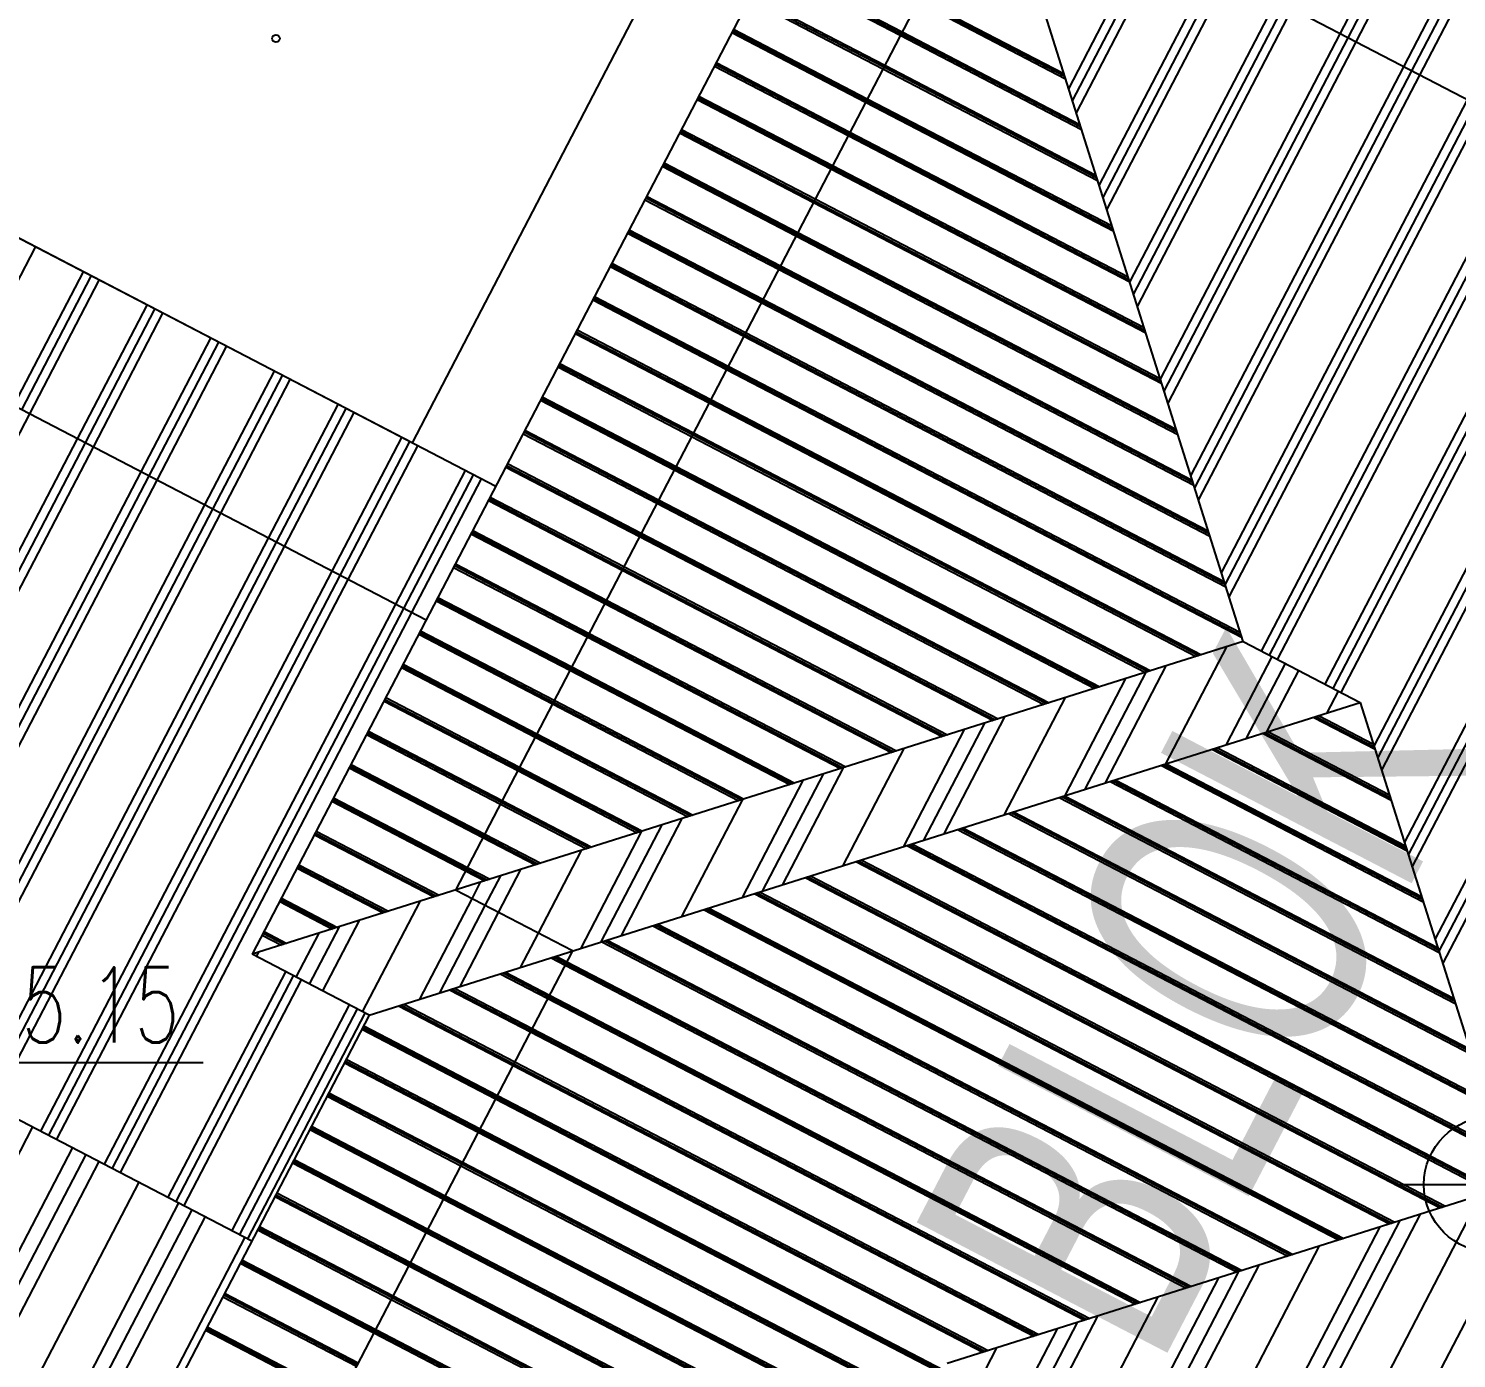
# Model space of a CAD drawing. Extents: x 3907.4 to 3911.57, y -3054.42 to -3053.7.
# Drawn here: x 3907.64938 to 3907.68727, y -3053.9799 to -3053.9446 of the extents above; entities that cross this region are included whole.
import ezdxf
from ezdxf.enums import TextEntityAlignment as Align

# ---------------------------------------------------------------- set-up
doc = ezdxf.new("R2010")
doc.units = 0
doc.header["$LTSCALE"] = 2
doc.header["$MEASUREMENT"] = 0
doc.linetypes.add('ACAD_ISO03W100', pattern=[30, 12, -18])
for name, color, linetype in [('AĞAÇ', 9, 'CONTINUOUS'), ('MB', 11, 'CONTINUOUS'), ('TERTUVAR', 2, 'CONTINUOUS'), ('TEXT', 11, 'CONTINUOUS'), ('ÇATI', 7, 'CONTINUOUS'), ('ÇATI TARAMA', 9, 'CONTINUOUS')]:
    doc.layers.add(name, color=color, linetype=linetype)
doc.styles.add('KAPı-PEN', font='simplex.shx', dxfattribs={"width": 0.7, "height": 10})
doc.styles.add('MAHAL', font='stylu.ttf', dxfattribs={"width": 0.7, "height": 20})

msp = doc.modelspace()

# ---------------------------------------------------------------- linework, layer by layer
at = {"layer": 'AĞAÇ'}
msp.add_circle((3907.655941769051, -3053.944864661483), 0.0001000721379802699, dxfattribs=at)
at = {"layer": 'MB', "linetype": 'ACAD_ISO03W100', "ltscale": 0.4}
for p, q in [((3907.675013466793, -3053.939968133464), (3907.660708364497, -3053.967470206991)), ((3907.689208085388, -3053.947351412069), (3907.675013466793, -3053.939968133464)), ((3907.663813437314, -3053.969085299186), (3907.660708364497, -3053.967470206991)), ((3907.663813437314, -3053.969085299186), (3907.651123427213, -3053.993482299896))]:
    msp.add_line(p, q, dxfattribs=at)
at = {"layer": 'MB', "color": 2, "linetype": 'ACAD_ISO03W100', "ltscale": 0.4}
msp.add_line((3907.659928439325, -3053.960301405367), (3907.639080093264, -3053.949457214917), dxfattribs=at)
at = {"layer": 'TERTUVAR'}
msp.add_line((3907.694396195735, -3053.888618256943), (3907.65955634982, -3053.955599113437), dxfattribs=at)
at = {"layer": 'TEXT', "color": 2}
for p, q in [((3907.644145914006, -3053.972046576047), (3907.654010694457, -3053.972046576047)), ((3907.68562553589, -3053.975281632477), (3907.698729506469, -3053.975281632477))]:
    msp.add_line(p, q, dxfattribs=at)
msp.add_circle((3907.688206536901, -3053.975281632477), 0.0018, dxfattribs=at)
at = {"layer": 'ÇATI', "ltscale": 0.5}
for p, q in [((3907.673310631795, -3053.934573659164), (3907.655313890197, -3053.969173041989)), ((3907.681611952408, -3053.960871721376), (3907.673310631795, -3053.934573659164)), ((3907.681611952408, -3053.960871721376), (3907.655313890197, -3053.969173041989)), ((3907.681611952408, -3053.960871721376), (3907.684717025226, -3053.962486813571)), ((3907.658418963014, -3053.970788134184), (3907.684717025226, -3053.962486813571)), ((3907.684717025226, -3053.962486813571), (3907.68854840397, -3053.974624380745)), ((3907.658418963014, -3053.970788134184), (3907.655313890197, -3053.969173041989)), ((3907.658418963014, -3053.970788134184), (3907.645728952913, -3053.995185134893)), ((3907.688086949058, -3053.975511544407), (3907.673757876699, -3053.98003469987))]:
    msp.add_line(p, q, dxfattribs=at)
at = {"layer": 'ÇATI', "color": 11, "ltscale": 0.5}
for p, q in [((3907.661774258976, -3053.956752750718), (3907.637377258266, -3053.944062740617)), ((3907.65955634982, -3053.955599113437), (3907.637377258266, -3053.944062740617)), ((3907.646210714816, -3053.972046576047), (3907.655304142353, -3053.976776488903))]:
    msp.add_line(p, q, dxfattribs=at)
at = {"layer": 'ÇATI TARAMA'}
for p, q in [((3907.684182053672, -3053.944737140175), (3907.686027873322, -3053.941188485526)), ((3907.684393309518, -3053.944847024126), (3907.68623912917, -3053.941298369477)), ((3907.684604565366, -3053.944956908077), (3907.686450385017, -3053.941408253429)), ((3907.676980121458, -3053.946198371897), (3907.679111913342, -3053.942099925348)), ((3907.677081493354, -3053.946519511696), (3907.679323169189, -3053.9422098093)), ((3907.67718286525, -3053.946840651494), (3907.679534425036, -3053.94231969325)), ((3907.685872100448, -3053.945616211784), (3907.687607300733, -3053.942280226844)), ((3907.686083356295, -3053.945726095735), (3907.687708672629, -3053.942601366642)), ((3907.668962112555, -3053.942933843761), (3907.672510767204, -3053.944779663413)), ((3907.668985769153, -3053.942888363102), (3907.672534423802, -3053.944734182753)), ((3907.669009425751, -3053.942842882442), (3907.672558080399, -3053.944688702094)), ((3907.677791096626, -3053.948767490283), (3907.680801960119, -3053.942978996957)), ((3907.677892468521, -3053.949088630081), (3907.681013215966, -3053.943088880908)), ((3907.686294612142, -3053.945835979686), (3907.687810044525, -3053.94292250644)), ((3907.677993840417, -3053.949409769879), (3907.681224471813, -3053.94319876486)), ((3907.668500657642, -3053.943821007424), (3907.672049312291, -3053.945666827075)), ((3907.66852431424, -3053.943775526764), (3907.672072968889, -3053.945621346415)), ((3907.668547970838, -3053.943730046105), (3907.672096625486, -3053.945575865755)), ((3907.672972222117, -3053.94389249975), (3907.676896588403, -3053.945933744426)), ((3907.672995878714, -3053.943847019091), (3907.676874764341, -3053.945864607169)), ((3907.673019535312, -3053.943801538431), (3907.676852940279, -3053.945795469912)), ((3907.678602071793, -3053.951336608668), (3907.682492006895, -3053.943858068566)), ((3907.678703443689, -3053.951657748466), (3907.682703262742, -3053.943967952517)), ((3907.678804815585, -3053.951978888264), (3907.682914518589, -3053.944077836468)), ((3907.668062859327, -3053.944662690426), (3907.671611513976, -3053.946508510077)), ((3907.668086515925, -3053.944617209767), (3907.671635170574, -3053.946463029418)), ((3907.66803920273, -3053.944708171085), (3907.671587857378, -3053.946553990737)), ((3907.672510767204, -3053.944779663413), (3907.677322297152, -3053.947282363001)), ((3907.672534423802, -3053.944734182753), (3907.67730047309, -3053.947213225744)), ((3907.672558080399, -3053.944688702094), (3907.677278649028, -3053.947144088487)), ((3907.679413046961, -3053.953905727054), (3907.684182053672, -3053.944737140175)), ((3907.679514418857, -3053.954226866852), (3907.684393309518, -3053.944847024126)), ((3907.679615790752, -3053.954548006649), (3907.684604565366, -3053.944956908077)), ((3907.667577747817, -3053.945595334748), (3907.671126402466, -3053.947441154399)), ((3907.667601404415, -3053.945549854088), (3907.671150059063, -3053.947395673739)), ((3907.667625061012, -3053.945504373429), (3907.671173715661, -3053.94735019308)), ((3907.672049312291, -3053.945666827075), (3907.677748005902, -3053.948630981577)), ((3907.672072968889, -3053.945621346415), (3907.67772618184, -3053.948561844319)), ((3907.672096625486, -3053.945575865755), (3907.677704357778, -3053.948492707062)), ((3907.680224022128, -3053.956474845439), (3907.685872100448, -3053.945616211784)), ((3907.680325394024, -3053.956795985237), (3907.686083356295, -3053.945726095735)), ((3907.68042676592, -3053.957117125035), (3907.686294612142, -3053.945835979686)), ((3907.667116292904, -3053.94648249841), (3907.670664947553, -3053.948328318061)), ((3907.667139949502, -3053.946437017751), (3907.67068860415, -3053.948282837402)), ((3907.667163606099, -3053.946391537091), (3907.670712260748, -3053.948237356742)), ((3907.671587857378, -3053.946553990737), (3907.678173714651, -3053.949979600151)), ((3907.671611513976, -3053.946508510077), (3907.678151890589, -3053.949910462894)), ((3907.671635170574, -3053.946463029418), (3907.678130066527, -3053.949841325637)), ((3907.681034997296, -3053.959043963824), (3907.687562147225, -3053.946495283392)), ((3907.681136369192, -3053.959365103622), (3907.687773403071, -3053.946605167343)), ((3907.681237741088, -3053.95968624342), (3907.687984658919, -3053.946715051295)), ((3907.666678494589, -3053.947324181413), (3907.670227149238, -3053.949170001064)), ((3907.666702151187, -3053.947278700753), (3907.670250805835, -3053.949124520404)), ((3907.666654837991, -3053.947369662072), (3907.67020349264, -3053.949215481724)), ((3907.671126402466, -3053.947441154399), (3907.678599423401, -3053.951328218726)), ((3907.671150059063, -3053.947395673739), (3907.678577599338, -3053.951259081469)), ((3907.671173715661, -3053.94735019308), (3907.678555775276, -3053.951189944212)), ((3907.682099642853, -3053.961125391765), (3907.689229251068, -3053.947418463615)), ((3907.6823108987, -3053.961235275716), (3907.689330622964, -3053.947739603413)), ((3907.682522154547, -3053.961345159667), (3907.68943199486, -3053.948060743211)), ((3907.666193383079, -3053.948256825734), (3907.669742037727, -3053.950102645385)), ((3907.666217039676, -3053.948211345075), (3907.669765694325, -3053.950057164726)), ((3907.666240696274, -3053.948165864415), (3907.669789350922, -3053.950011684066)), ((3907.670664947553, -3053.948328318061), (3907.67902513215, -3053.952676837301)), ((3907.67068860415, -3053.948282837402), (3907.679003308088, -3053.952607700044)), ((3907.670712260748, -3053.948237356742), (3907.678981484026, -3053.952538562787)), ((3907.665731928166, -3053.949143989396), (3907.669280582814, -3053.950989809048)), ((3907.665755584763, -3053.949098508737), (3907.669304239412, -3053.950944328388)), ((3907.665779241361, -3053.949053028077), (3907.66932789601, -3053.950898847729)), ((3907.67020349264, -3053.949215481724), (3907.679450840899, -3053.954025455876)), ((3907.670227149238, -3053.949170001064), (3907.679429016837, -3053.953956318619)), ((3907.670250805835, -3053.949124520404), (3907.679407192775, -3053.953887181362)), ((3907.665317786448, -3053.94994019174), (3907.668866441097, -3053.951786011391)), ((3907.665270473253, -3053.950031153059), (3907.668819127902, -3053.95187697271)), ((3907.665294129851, -3053.949985672399), (3907.668842784499, -3053.95183149205)), ((3907.669742037727, -3053.950102645385), (3907.679876549649, -3053.955374074451)), ((3907.669765694325, -3053.950057164726), (3907.679854725587, -3053.955304937194)), ((3907.669789350922, -3053.950011684066), (3907.679832901525, -3053.955235799937)), ((3907.683789689629, -3053.962004463374), (3907.690040226235, -3053.949987582)), ((3907.684000945476, -3053.962114347325), (3907.690141598132, -3053.950308721798)), ((3907.6477174909, -3053.953949925498), (3907.649563310551, -3053.95040127085)), ((3907.684212201323, -3053.962224231276), (3907.690242970028, -3053.950629861596)), ((3907.648985025982, -3053.954609229205), (3907.650830845633, -3053.951060574556)), ((3907.66480901834, -3053.950918316721), (3907.668357672989, -3053.952764136372)), ((3907.664832674938, -3053.950872836062), (3907.668381329586, -3053.952718655712)), ((3907.664856331535, -3053.950827355402), (3907.668404986184, -3053.952673175053)), ((3907.669280582814, -3053.950989809048), (3907.680302258398, -3053.956722693026)), ((3907.669304239412, -3053.950944328388), (3907.680280434336, -3053.956653555769)), ((3907.66932789601, -3053.950898847729), (3907.680258610274, -3053.956584418512)), ((3907.649196281829, -3053.954719113156), (3907.65104210148, -3053.951170458507)), ((3907.649407537676, -3053.954828997107), (3907.651253357327, -3053.951280342459)), ((3907.664347563427, -3053.951805480383), (3907.667896218076, -3053.953651300034)), ((3907.664371220025, -3053.951759999723), (3907.667919874674, -3053.953605819375)), ((3907.664394876623, -3053.951714519064), (3907.667943531271, -3053.953560338715)), ((3907.668842784499, -3053.95183149205), (3907.680706143085, -3053.958002174344)), ((3907.668866441097, -3053.951786011391), (3907.680684319023, -3053.957933037087)), ((3907.650675072759, -3053.955488300814), (3907.652520892409, -3053.951939646165)), ((3907.650886328605, -3053.955598184765), (3907.652732148256, -3053.952049530116)), ((3907.651097584453, -3053.955708068716), (3907.652943404104, -3053.952159414067)), ((3907.668819127902, -3053.95187697271), (3907.680727967148, -3053.958071311601)), ((3907.66393342171, -3053.952601682726), (3907.667482076358, -3053.954447502377)), ((3907.685083014993, -3053.963646246162), (3907.690851201403, -3053.952556700385)), ((3907.652365119535, -3053.956367372423), (3907.654210939186, -3053.952818717774)), ((3907.652576375382, -3053.956477256374), (3907.654422195033, -3053.952928601725)), ((3907.663886108515, -3053.952692644045), (3907.667434763163, -3053.954538463696)), ((3907.663909765112, -3053.952647163386), (3907.667458419761, -3053.954492983037)), ((3907.668357672989, -3053.952764136372), (3907.681153675897, -3053.959419930176)), ((3907.668381329586, -3053.952718655712), (3907.681131851835, -3053.959350792919)), ((3907.668404986184, -3053.952673175053), (3907.681110027773, -3053.959281655662)), ((3907.685184386889, -3053.96396738596), (3907.690952573299, -3053.952877840183)), ((3907.652787631229, -3053.956587140325), (3907.65463345088, -3053.953038485676)), ((3907.685285758785, -3053.964288525759), (3907.691053945195, -3053.953198979982)), ((3907.654055166311, -3053.957246444032), (3907.655900985962, -3053.953697789383)), ((3907.663424653602, -3053.953579807707), (3907.66697330825, -3053.955425627359)), ((3907.663448310199, -3053.953534327048), (3907.666996964848, -3053.955380146699)), ((3907.663471966797, -3053.953488846388), (3907.667020621446, -3053.95533466604)), ((3907.667896218076, -3053.953651300034), (3907.681579384646, -3053.960768548751)), ((3907.667919874674, -3053.953605819375), (3907.681557560584, -3053.960699411494)), ((3907.667943531271, -3053.953560338715), (3907.681535736522, -3053.960630274237)), ((3907.654266422158, -3053.957356327983), (3907.656112241809, -3053.953807673334)), ((3907.654477678005, -3053.957466211934), (3907.656323497657, -3053.953917557285)), ((3907.662963198689, -3053.95446697137), (3907.666511853338, -3053.956312791021)), ((3907.662986855287, -3053.95442149071), (3907.666535509935, -3053.956267310361)), ((3907.663010511884, -3053.954376010051), (3907.666559166533, -3053.956221829701)), ((3907.667458419761, -3053.954492983037), (3907.680435643716, -3053.961243038301)), ((3907.667482076358, -3053.954447502377), (3907.680504780973, -3053.961221214239)), ((3907.644035755486, -3053.965156441519), (3907.649407537676, -3053.954828997107)), ((3907.655745213088, -3053.95812551564), (3907.657591032739, -3053.954576860992)), ((3907.655956468935, -3053.958235399592), (3907.657802288586, -3053.954686744943)), ((3907.656167724782, -3053.958345283543), (3907.658013544433, -3053.954796628894)), ((3907.667434763163, -3053.954538463696), (3907.680366506458, -3053.961264862363)), ((3907.662549056971, -3053.955263173713), (3907.66609771162, -3053.957108993364)), ((3907.685893990161, -3053.966215364547), (3907.691662176571, -3053.95512581877)), ((3907.644643986861, -3053.967083280309), (3907.650675072759, -3053.955488300814)), ((3907.644745358757, -3053.967404420107), (3907.650886328605, -3053.955598184765)), ((3907.657435259864, -3053.959004587249), (3907.659281079515, -3053.955455932601)), ((3907.657646515711, -3053.9591144712), (3907.659492335362, -3053.955565816552)), ((3907.662501743776, -3053.955354135031), (3907.666050398425, -3053.957199954683)), ((3907.662525400374, -3053.955308654372), (3907.666074055022, -3053.957154474023)), ((3907.66697330825, -3053.955425627359), (3907.679017887883, -3053.961690571112)), ((3907.666996964848, -3053.955380146699), (3907.67908702514, -3053.96166874705)), ((3907.667020621446, -3053.95533466604), (3907.679156162398, -3053.961646922989)), ((3907.685995362057, -3053.966536504346), (3907.691763548466, -3053.955446958569)), ((3907.644846730653, -3053.967725559905), (3907.651097584453, -3053.955708068716)), ((3907.657857771558, -3053.959224355151), (3907.659703591209, -3053.955675700503)), ((3907.686096733953, -3053.966857644144), (3907.691864920363, -3053.955768098367)), ((3907.645454962029, -3053.969652398694), (3907.652365119535, -3053.956367372423)), ((3907.65912530664, -3053.959883658858), (3907.660971126292, -3053.956335004209)), ((3907.662040288863, -3053.956241298694), (3907.665588943512, -3053.958087118345)), ((3907.662063945461, -3053.956195818034), (3907.66561260011, -3053.958041637685)), ((3907.662087602059, -3053.956150337375), (3907.665636256707, -3053.957996157026)), ((3907.666511853338, -3053.956312791021), (3907.677669269308, -3053.962116279862)), ((3907.666535509935, -3053.956267310361), (3907.677738406565, -3053.9620944558)), ((3907.666559166533, -3053.956221829701), (3907.677807543822, -3053.962072631738)), ((3907.645556333925, -3053.969973538492), (3907.652576375382, -3053.956477256374)), ((3907.645657705821, -3053.97029467829), (3907.652787631229, -3053.956587140325)), ((3907.659336562488, -3053.959993542809), (3907.661182382139, -3053.956444888161)), ((3907.659547818334, -3053.96010342676), (3907.661393637986, -3053.956554772112)), ((3907.661578833951, -3053.957128462356), (3907.665127488599, -3053.958974282007)), ((3907.661602490548, -3053.957082981697), (3907.665151145197, -3053.958928801348)), ((3907.661626147146, -3053.957037501037), (3907.665174801794, -3053.958883320688)), ((3907.666074055022, -3053.957154474023), (3907.676389787991, -3053.962520164549)), ((3907.66609771162, -3053.957108993364), (3907.676458925248, -3053.962498340487)), ((3907.646325796522, -3053.972106435373), (3907.654055166311, -3053.957246444032)), ((3907.646537052369, -3053.972216319324), (3907.654266422158, -3053.957356327983)), ((3907.646748308216, -3053.972326203275), (3907.654477678005, -3053.957466211934)), ((3907.666050398425, -3053.957199954683), (3907.676320650733, -3053.962541988611)), ((3907.661164692233, -3053.957924664699), (3907.664713346882, -3053.95977048435)), ((3907.686704965328, -3053.968784482933), (3907.692473151738, -3053.957694937156)), ((3907.648015843299, -3053.972985506982), (3907.655745213088, -3053.95812551564)), ((3907.648227099146, -3053.973095390933), (3907.655956468935, -3053.958235399592)), ((3907.661117379038, -3053.958015626018), (3907.664666033686, -3053.95986144567)), ((3907.661141035635, -3053.957970145359), (3907.664689690284, -3053.95981596501)), ((3907.665588943512, -3053.958087118345), (3907.674972032159, -3053.96296769736)), ((3907.66561260011, -3053.958041637685), (3907.675041169416, -3053.962945873298)), ((3907.665636256707, -3053.957996157026), (3907.675110306673, -3053.962924049237)), ((3907.686806337224, -3053.969105622731), (3907.692574523634, -3053.958016076954)), ((3907.648438354993, -3053.973205274884), (3907.656167724782, -3053.958345283543)), ((3907.686907709121, -3053.969426762529), (3907.69267589553, -3053.958337216752)), ((3907.649705890075, -3053.973864578591), (3907.657435259864, -3053.959004587249)), ((3907.660655924125, -3053.95890278968), (3907.664204578774, -3053.960748609331)), ((3907.660679580723, -3053.958857309021), (3907.664228235371, -3053.960703128672)), ((3907.66070323732, -3053.958811828361), (3907.664251891969, -3053.960657648012)), ((3907.665127488599, -3053.958974282007), (3907.673623413583, -3053.96339340611)), ((3907.665151145197, -3053.958928801348), (3907.673692550841, -3053.963371582048)), ((3907.665174801794, -3053.958883320688), (3907.673761688098, -3053.963349757986)), ((3907.649917145922, -3053.973974462542), (3907.657646515711, -3053.9591144712)), ((3907.650128401769, -3053.974084346493), (3907.657857771558, -3053.959224355151)), ((3907.660194469212, -3053.959789953342), (3907.663743123861, -3053.961635772994)), ((3907.66021812581, -3053.959744472683), (3907.663766780458, -3053.961590292334)), ((3907.660241782407, -3053.959698992023), (3907.663790437056, -3053.961544811675)), ((3907.664689690284, -3053.95981596501), (3907.672343932265, -3053.963797290797)), ((3907.664713346882, -3053.95977048435), (3907.672413069523, -3053.963775466736)), ((3907.651395936851, -3053.974743650199), (3907.65912530664, -3053.959883658858)), ((3907.651607192699, -3053.97485353415), (3907.659336562488, -3053.959993542809)), ((3907.651818448545, -3053.974963418102), (3907.659547818334, -3053.96010342676)), ((3907.664666033686, -3053.95986144567), (3907.672274795008, -3053.963819114859)), ((3907.659780327495, -3053.960586155686), (3907.663328982143, -3053.962431975337)), ((3907.659733014299, -3053.960677117005), (3907.663281668948, -3053.962522936656)), ((3907.659756670897, -3053.960631636345), (3907.663305325546, -3053.962477455996)), ((3907.664204578774, -3053.960748609331), (3907.670926176434, -3053.964244823609)), ((3907.664228235371, -3053.960703128672), (3907.670995313691, -3053.964222999547)), ((3907.664251891969, -3053.960657648012), (3907.671064450948, -3053.964201175485)), ((3907.679560708454, -3053.96411447109), (3907.681175800648, -3053.961009398272)), ((3907.681166407444, -3053.96360761161), (3907.682381317316, -3053.9612719037)), ((3907.659271559387, -3053.961564280667), (3907.662820214035, -3053.963410100318)), ((3907.659295215984, -3053.961518800008), (3907.662843870633, -3053.963364619658)), ((3907.659318872582, -3053.961473319348), (3907.66286752723, -3053.963319138999)), ((3907.663743123861, -3053.961635772994), (3907.669577557859, -3053.964670532358)), ((3907.663766780458, -3053.961590292334), (3907.669646695116, -3053.964648708296)), ((3907.663790437056, -3053.961544811675), (3907.669715832373, -3053.964626884234)), ((3907.677419776466, -3053.96479028373), (3907.679034868661, -3053.961685210912)), ((3907.677955009463, -3053.96462133057), (3907.679570101658, -3053.961516257752)), ((3907.681701640442, -3053.96343865845), (3907.682733410394, -3053.961455043618)), ((3907.682236873438, -3053.963269705291), (3907.683085503472, -3053.961638183537)), ((3907.676884543469, -3053.96495923689), (3907.678499635664, -3053.961854164072)), ((3907.658810104474, -3053.962451444329), (3907.662358759123, -3053.96429726398)), ((3907.658833761071, -3053.962405963669), (3907.66238241572, -3053.964251783321)), ((3907.658857417669, -3053.96236048301), (3907.662406072318, -3053.964206302661)), ((3907.663305325546, -3053.962477455996), (3907.668298076541, -3053.965074417045)), ((3907.663328982143, -3053.962431975337), (3907.668367213798, -3053.965052592984)), ((3907.675278844478, -3053.965466096369), (3907.676893936673, -3053.962361023552)), ((3907.683842572429, -3053.962762845811), (3907.684141782708, -3053.962187603292)), ((3907.663281668948, -3053.962522936656), (3907.668228939284, -3053.965096241107)), ((3907.683540716533, -3053.962858130496), (3907.685088342151, -3053.963663122263)), ((3907.68360985379, -3053.962836306434), (3907.685066518089, -3053.963593985006)), ((3907.672602679494, -3053.966310862169), (3907.674217771688, -3053.963205789351)), ((3907.673137912491, -3053.966141909009), (3907.674753004685, -3053.963036836191)), ((3907.673673145488, -3053.965972955849), (3907.675288237682, -3053.962867883031)), ((3907.683471579276, -3053.962879954558), (3907.685110166213, -3053.963732259521)), ((3907.658348649561, -3053.963338607991), (3907.66189730421, -3053.965184427642)), ((3907.658372306159, -3053.963293127332), (3907.661920960807, -3053.965138946983)), ((3907.658395962756, -3053.963247646672), (3907.661944617405, -3053.965093466323)), ((3907.662820214035, -3053.963410100318), (3907.666880320709, -3053.965521949857)), ((3907.662843870633, -3053.963364619658), (3907.666949457966, -3053.965500125795)), ((3907.66286752723, -3053.963319138999), (3907.667018595223, -3053.965478301733)), ((3907.682122960701, -3053.963305663307), (3907.685535874963, -3053.965080878096)), ((3907.682192097958, -3053.963283839245), (3907.685514050901, -3053.965011740839)), ((3907.682261235215, -3053.963262015183), (3907.685492226839, -3053.964942603581)), ((3907.670996980503, -3053.966817721649), (3907.672612072698, -3053.963712648831)), ((3907.680774342126, -3053.963731372056), (3907.685961583712, -3053.966429496671)), ((3907.680843479383, -3053.963709547995), (3907.68593975965, -3053.966360359414)), ((3907.68091261664, -3053.963687723933), (3907.685917935588, -3053.966291222156)), ((3907.657887194649, -3053.964225771653), (3907.661435849297, -3053.966071591305)), ((3907.657910851246, -3053.964180290994), (3907.661459505895, -3053.966026110645)), ((3907.657934507843, -3053.964134810334), (3907.661483162492, -3053.965980629986)), ((3907.662358759123, -3053.96429726398), (3907.665531702134, -3053.965947658606)), ((3907.66238241572, -3053.964251783321), (3907.665600839391, -3053.965925834544)), ((3907.662406072318, -3053.964206302661), (3907.665669976648, -3053.965904010483)), ((3907.669391281512, -3053.967324581128), (3907.671006373707, -3053.964219508311)), ((3907.679425723551, -3053.964157080806), (3907.686387292461, -3053.967778115245)), ((3907.679494860808, -3053.964135256744), (3907.686365468399, -3053.967708977988)), ((3907.679563998065, -3053.964113432682), (3907.686343644337, -3053.967639840731)), ((3907.668320815518, -3053.967662487448), (3907.669935907713, -3053.964557414631)), ((3907.668856048515, -3053.967493534288), (3907.67047114071, -3053.964388461471)), ((3907.678077104976, -3053.964582789555), (3907.686813001211, -3053.96912673382)), ((3907.678146242233, -3053.964560965494), (3907.686791177149, -3053.969057596563)), ((3907.67821537949, -3053.964539141431), (3907.686769353087, -3053.968988459306)), ((3907.657425739736, -3053.965112935316), (3907.660974394385, -3053.966958754967)), ((3907.657449396333, -3053.965067454656), (3907.660998050982, -3053.966913274307)), ((3907.657473052931, -3053.965021973996), (3907.661021707579, -3053.966867793647)), ((3907.661944617405, -3053.965093466323), (3907.664321358073, -3053.966329719232)), ((3907.666715116527, -3053.968169346928), (3907.668330208722, -3053.96506427411)), ((3907.676728486401, -3053.965008498305), (3907.68723870996, -3053.970475352395)), ((3907.676797623658, -3053.964986674242), (3907.687216885898, -3053.970406215138)), ((3907.676866760915, -3053.964964850181), (3907.687195061836, -3053.970337077881)), ((3907.66189730421, -3053.965184427642), (3907.664183083559, -3053.966373367356)), ((3907.661920960807, -3053.965138946983), (3907.664252220816, -3053.966351543294)), ((3907.675379867826, -3053.965434207054), (3907.68766441871, -3053.97182397097)), ((3907.675449005083, -3053.965412382992), (3907.687642594648, -3053.971754833713)), ((3907.67551814234, -3053.96539055893), (3907.687620770585, -3053.971685696456)), ((3907.66457418454, -3053.968845159568), (3907.666189276734, -3053.96574008675)), ((3907.665109417537, -3053.968676206408), (3907.666724509731, -3053.96557113359)), ((3907.674031249251, -3053.965859915803), (3907.688090127459, -3053.973172589545)), ((3907.674100386508, -3053.965838091741), (3907.688068303397, -3053.973103452288)), ((3907.674169523766, -3053.96581626768), (3907.688046479335, -3053.973034315031)), ((3907.656964284823, -3053.966000098977), (3907.660137227834, -3053.967650493604)), ((3907.656987941421, -3053.965954618318), (3907.660206365091, -3053.967628669542)), ((3907.657011598018, -3053.965909137659), (3907.660275502348, -3053.96760684548)), ((3907.661435849297, -3053.966071591305), (3907.662834464984, -3053.966799076105)), ((3907.661459505895, -3053.966026110645), (3907.662903602241, -3053.966777252043)), ((3907.661483162492, -3053.965980629986), (3907.662972739498, -3053.966755427981)), ((3907.664038951543, -3053.969014112728), (3907.665654043738, -3053.96590903991)), ((3907.672751767933, -3053.966263800491), (3907.688494012146, -3053.974452070863)), ((3907.67282090519, -3053.966241976429), (3907.688472188084, -3053.974382933606)), ((3907.662905508422, -3053.968613043316), (3907.664048344747, -3053.96641589939)), ((3907.672682630676, -3053.966285624553), (3907.688515836208, -3053.97452120812)), ((3907.65650282991, -3053.96688726264), (3907.658788609259, -3053.968076202353)), ((3907.656526486508, -3053.96684178198), (3907.658857746516, -3053.968054378291)), ((3907.656550143106, -3053.966796301321), (3907.658926883773, -3053.968032554229)), ((3907.660974394385, -3053.966958754967), (3907.661485846409, -3053.967224784854)), ((3907.660998050982, -3053.966913274307), (3907.661554983666, -3053.967202960792)), ((3907.661021707579, -3053.966867793647), (3907.661624120923, -3053.967181136731)), ((3907.661849229187, -3053.96806362356), (3907.662442645756, -3053.966922758869)), ((3907.671334012101, -3053.966711333302), (3907.688122251489, -3053.975443674214)), ((3907.671403149358, -3053.96668950924), (3907.688145908086, -3053.975398193554)), ((3907.671472286615, -3053.966667685178), (3907.688169564684, -3053.975352712895)), ((3907.661145043031, -3053.967697343723), (3907.661372179762, -3053.967260665189)), ((3907.661497136109, -3053.967880483641), (3907.661907412759, -3053.967091712029)), ((3907.669985393527, -3053.967137042051), (3907.686841503108, -3053.975904685394)), ((3907.670054530784, -3053.967115217989), (3907.686910640365, -3053.975882861333)), ((3907.670123668041, -3053.967093393928), (3907.686979777622, -3053.975861037271)), ((3907.656041374997, -3053.967774426302), (3907.657439990684, -3053.968501911103)), ((3907.656065031595, -3053.967728945643), (3907.657509127941, -3053.96848008704)), ((3907.656088688193, -3053.967683464983), (3907.657578265198, -3053.968458262979)), ((3907.658242944144, -3053.970696578616), (3907.659766480771, -3053.967767524669)), ((3907.659757087567, -3053.970365738007), (3907.661145043031, -3053.967697343723)), ((3907.668636774951, -3053.967562750801), (3907.685492884533, -3053.976330394144)), ((3907.668705912209, -3053.967540926739), (3907.68556202179, -3053.976308570082)), ((3907.668775049466, -3053.967519102677), (3907.685631159047, -3053.97628674602)), ((3907.660292320564, -3053.970196784847), (3907.661497136109, -3053.967880483641)), ((3907.660827553561, -3053.970027831687), (3907.661849229187, -3053.96806362356)), ((3907.667288156376, -3053.96798845955), (3907.684144265957, -3053.976756102893)), ((3907.667357293633, -3053.967966635488), (3907.684213403215, -3053.976734278831)), ((3907.667426430891, -3053.967944811427), (3907.684282540472, -3053.976712454769)), ((3907.65683457183, -3053.969964018942), (3907.657625548783, -3053.968443337309)), ((3907.657186664909, -3053.970147158861), (3907.65816078178, -3053.968274384149)), ((3907.665939537801, -3053.9684141683), (3907.682795647383, -3053.977181811642)), ((3907.666008675058, -3053.968392344238), (3907.68286478464, -3053.977159987581)), ((3907.666077812316, -3053.968370520176), (3907.682933921897, -3053.977138163519)), ((3907.655579920085, -3053.968661589964), (3907.656091372109, -3053.968927619852)), ((3907.655603576682, -3053.968616109305), (3907.656160509366, -3053.96890579579)), ((3907.65562723328, -3053.968570628645), (3907.656229646623, -3053.968883971728)), ((3907.656482478752, -3053.969780879023), (3907.657090315787, -3053.968612290469)), ((3907.662433252552, -3053.969520972207), (3907.662905508422, -3053.968613043316)), ((3907.664590919227, -3053.968839877049), (3907.681447028808, -3053.977607520392)), ((3907.664660056484, -3053.968818052987), (3907.681516166065, -3053.97758569633)), ((3907.664729193741, -3053.968796228925), (3907.681585303322, -3053.977563872268)), ((3907.655426199517, -3053.969231459268), (3907.655484616796, -3053.969119149948)), ((3907.663242300652, -3053.969265585798), (3907.663618012289, -3053.969461010824)), ((3907.663311437909, -3053.969243761736), (3907.663641668887, -3053.969415530164)), ((3907.663380575166, -3053.969221937675), (3907.663665325485, -3053.969370049505)), ((3907.653085983628, -3053.975622721808), (3907.656200804289, -3053.969634367089)), ((3907.661962819334, -3053.969669470486), (3907.663180213974, -3053.970302693826)), ((3907.662031956591, -3053.969647646424), (3907.663203870572, -3053.970257213167)), ((3907.663618012289, -3053.969461010824), (3907.680098410233, -3053.978033229141)), ((3907.663641668887, -3053.969415530164), (3907.68016754749, -3053.97801140508)), ((3907.663665325485, -3053.969370049505), (3907.680236684747, -3053.977989581017)), ((3907.653297239475, -3053.975732605759), (3907.656412060136, -3053.96974425104)), ((3907.653508495322, -3053.97584248971), (3907.656623315983, -3053.969854134991)), ((3907.661893682076, -3053.969691294548), (3907.663156557376, -3053.970348174486)), ((3907.660545063502, -3053.970117003297), (3907.662695102464, -3053.971235338148)), ((3907.660614200759, -3053.970095179235), (3907.662718759061, -3053.971189857488)), ((3907.660683338016, -3053.970073355174), (3907.662742415659, -3053.971144376829)), ((3907.663156557376, -3053.970348174486), (3907.678749791658, -3053.978458937891)), ((3907.663180213974, -3053.970302693826), (3907.678818928915, -3053.978437113829)), ((3907.663203870572, -3053.970257213167), (3907.678888066172, -3053.978415289767)), ((3907.654776030404, -3053.976501793417), (3907.657890851066, -3053.970513438698)), ((3907.654987286251, -3053.976611677369), (3907.658102106913, -3053.970623322649)), ((3907.655198542098, -3053.976721561319), (3907.65831336276, -3053.9707332066)), ((3907.659196444927, -3053.970542712047), (3907.662233647551, -3053.97212250181)), ((3907.659265582184, -3053.970520887985), (3907.662257304149, -3053.972077021151)), ((3907.659334719441, -3053.970499063923), (3907.662280960746, -3053.972031540491)), ((3907.658223537989, -3053.971163845821), (3907.661772192638, -3053.973009665472)), ((3907.658247194587, -3053.971118365162), (3907.661795849236, -3053.972964184813)), ((3907.658270851185, -3053.971072884502), (3907.661819505833, -3053.972918704153)), ((3907.662718759061, -3053.971189857488), (3907.67747031034, -3053.978862822578)), ((3907.662742415659, -3053.971144376829), (3907.677539447597, -3053.978840998516)), ((3907.662695102464, -3053.971235338148), (3907.677401173083, -3053.97888464664)), ((3907.657762083077, -3053.972051009483), (3907.661310737725, -3053.973896829134)), ((3907.657785739674, -3053.972005528824), (3907.661334394323, -3053.973851348475)), ((3907.657809396272, -3053.971960048164), (3907.661358050921, -3053.973805867815)), ((3907.662233647551, -3053.97212250181), (3907.676052554508, -3053.979310355389)), ((3907.662257304149, -3053.972077021151), (3907.676121691765, -3053.979288531328)), ((3907.662280960746, -3053.972031540491), (3907.676190829022, -3053.979266707266)), ((3907.657300628164, -3053.972938173145), (3907.660849282812, -3053.974783992796)), ((3907.657324284761, -3053.972892692486), (3907.66087293941, -3053.974738512137)), ((3907.657347941359, -3053.972847211826), (3907.660896596008, -3053.974693031478)), ((3907.661772192638, -3053.973009665472), (3907.674703935933, -3053.979736064139)), ((3907.661795849236, -3053.972964184813), (3907.67477307319, -3053.979714240077)), ((3907.661819505833, -3053.972918704153), (3907.674842210447, -3053.979692416015)), ((3907.646610541023, -3053.979299467528), (3907.649494634228, -3053.973754694639)), ((3907.656839173251, -3053.973825336808), (3907.6603878279, -3053.975671156459)), ((3907.656862829849, -3053.973779856148), (3907.660411484497, -3053.975625675799)), ((3907.656886486446, -3053.973734375489), (3907.660435141095, -3053.97558019514)), ((3907.661358050921, -3053.973805867815), (3907.673667446733, -3053.98020855473)), ((3907.661310737725, -3053.973896829134), (3907.673620133538, -3053.980299516049)), ((3907.661334394323, -3053.973851348475), (3907.673643790135, -3053.98025403539)), ((3907.642821543674, -3053.989164105737), (3907.650550913463, -3053.974304114395)), ((3907.643173636753, -3053.989347245655), (3907.650903006542, -3053.974487254314)), ((3907.643525729831, -3053.989530385573), (3907.65125509962, -3053.974670394232)), ((3907.656377718338, -3053.97471250047), (3907.659926372987, -3053.976558320121)), ((3907.656401374936, -3053.97466701981), (3907.659950029585, -3053.976512839462)), ((3907.656425031533, -3053.974621539151), (3907.659973686182, -3053.976467358802)), ((3907.660849282812, -3053.974783992796), (3907.673158678625, -3053.981186679711)), ((3907.66087293941, -3053.974738512137), (3907.673182335222, -3053.981141199052)), ((3907.660896596008, -3053.974693031478), (3907.67320599182, -3053.981095718392)), ((3907.644582009066, -3053.990079805329), (3907.652311378855, -3053.975219813988)), ((3907.655916263425, -3053.975599664132), (3907.659464918074, -3053.977445483783)), ((3907.655939920023, -3053.975554183472), (3907.659488574672, -3053.977400003123)), ((3907.655963576621, -3053.975508702813), (3907.659512231269, -3053.977354522464)), ((3907.6603878279, -3053.975671156459), (3907.672697223712, -3053.982073843374)), ((3907.660411484497, -3053.975625675799), (3907.67272088031, -3053.982028362714)), ((3907.660435141095, -3053.97558019514), (3907.672744536907, -3053.981982882055)), ((3907.678228497014, -3053.994197344183), (3907.687920521013, -3053.975564079554)), ((3907.645638288302, -3053.990629225084), (3907.653367658091, -3053.975769233743)), ((3907.64599038138, -3053.990812365003), (3907.653719751169, -3053.975952373662)), ((3907.677721637534, -3053.992591645193), (3907.686314822022, -3053.976070939034)), ((3907.646342474458, -3053.990995504922), (3907.654071844247, -3053.97613551358)), ((3907.655454808513, -3053.976486827794), (3907.659003463161, -3053.978332647445)), ((3907.65547846511, -3053.976441347134), (3907.659027119759, -3053.978287166786)), ((3907.655502121708, -3053.976395866475), (3907.659050776357, -3053.978241686126)), ((3907.659973686182, -3053.976467358802), (3907.672283081994, -3053.982870045716)), ((3907.677383731215, -3053.991521179199), (3907.685244356028, -3053.976408845353)), ((3907.677552684374, -3053.992056412196), (3907.685779589025, -3053.976239892194)), ((3907.647398753694, -3053.991544924677), (3907.655128123483, -3053.976684933335)), ((3907.659926372987, -3053.976558320121), (3907.6722357688, -3053.982961007036)), ((3907.659950029585, -3053.976512839462), (3907.672259425397, -3053.982915526376)), ((3907.676876871735, -3053.989915480208), (3907.683638657037, -3053.976915704834)), ((3907.678735356494, -3053.995803043174), (3907.68854127339, -3053.976950815353)), ((3907.6549933536, -3053.977373991456), (3907.658542008248, -3053.979219811107)), ((3907.655017010197, -3053.977328510797), (3907.658565664846, -3053.979174330448)), ((3907.655040666795, -3053.977283030137), (3907.658589321444, -3053.979128849788)), ((3907.659464918074, -3053.977445483783), (3907.671774313887, -3053.983848170698)), ((3907.659488574672, -3053.977400003123), (3907.671797970484, -3053.983802690038)), ((3907.659512231269, -3053.977354522464), (3907.671821627082, -3053.983757209379)), ((3907.676201059095, -3053.98777454822), (3907.68149772505, -3053.977591517473)), ((3907.676370012255, -3053.988309781217), (3907.682032958046, -3053.977422564313)), ((3907.676032105936, -3053.987239315223), (3907.680962492052, -3053.977760470633)), ((3907.654531898687, -3053.978261155119), (3907.658080553336, -3053.98010697477)), ((3907.654555555285, -3053.978215674459), (3907.658104209933, -3053.98006149411)), ((3907.654579211882, -3053.9781701938), (3907.658127866531, -3053.98001601345)), ((3907.659003463161, -3053.978332647445), (3907.671312858974, -3053.98473533436)), ((3907.659027119759, -3053.978287166786), (3907.671336515572, -3053.984689853701)), ((3907.659050776357, -3053.978241686126), (3907.671360172169, -3053.984644373041)), ((3907.675525246455, -3053.985633616232), (3907.679356793062, -3053.978267330112)), ((3907.675018386976, -3053.984027917242), (3907.677751094071, -3053.978774189593)), ((3907.654070443774, -3053.979148318781), (3907.657619098423, -3053.980994138432)), ((3907.654094100372, -3053.979102838121), (3907.657642755021, -3053.980948657772)), ((3907.654117756969, -3053.979057357461), (3907.657666411618, -3053.980903177113)), ((3907.658589321444, -3053.979128849788), (3907.670898717256, -3053.985531536703)), ((3907.674680480656, -3053.982957451248), (3907.676680628077, -3053.979112095912)), ((3907.674849433816, -3053.983492684245), (3907.677215861074, -3053.978943142752)), ((3907.658542008248, -3053.979219811107), (3907.670851404061, -3053.985622498022)), ((3907.658565664846, -3053.979174330448), (3907.670875060659, -3053.985577017363)), ((3907.674173621176, -3053.981351752257), (3907.675074929086, -3053.979618955392))]:
    msp.add_line(p, q, dxfattribs=at)

# ---------------------------------------------------------------- texts
at = {"layer": 'TEXT', "color": 4, "style": 'MAHAL', "width": 0.7}
msp.add_text('A BLOK', height=0.007500000000000001, rotation=62.5189697151351, dxfattribs=at).set_placement((3907.676273558724, -3053.986145492186))
at = {"layer": 'TEXT', "color": 2, "style": 'KAPı-PEN', "width": 0.7}
msp.add_attdef('+5.15', text='+5.15', height=0.002, dxfattribs=at).set_placement((3907.650507474718, -3053.971515705539), align=Align.CENTER)

doc.saveas('drawing.dxf')
